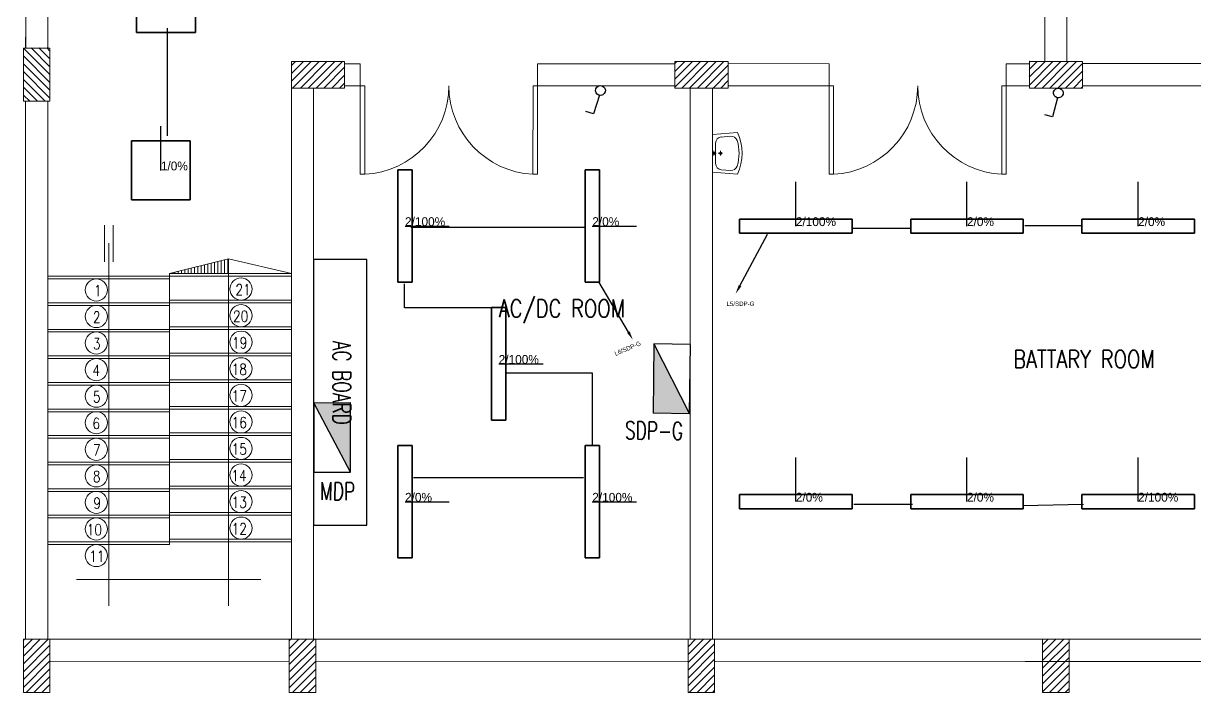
# Model space of a CAD drawing. Header units: millimetres. Extents: x 303 to 36482, y 801 to 16131.
# Drawn here: x 1127 to 14342, y 801 to 8358 of the extents above; entities that cross this region are included whole.
import ezdxf
from ezdxf import colors
from ezdxf.entities.mleader import LeaderData, LeaderLine
from ezdxf.math import Vec2, Vec3

# ---------------------------------------------------------------- set-up
doc = ezdxf.new("R2010")
doc.units = ezdxf.units.MM
doc.header["$MEASUREMENT"] = 0
for name, color, linetype, lineweight in [('COLUMNS', 5, 'Continuous', 0), ('COLUMNS1', 4, 'Continuous', 0), ('DOOR', 2, 'Continuous', 0), ('E-LT-SW', 7, 'Continuous', 25), ('FLOOR', 3, 'Continuous', 0), ('STAIR', 2, 'Continuous', 0), ('TEXT', 2, 'Continuous', 0), ('WALL', 7, 'Continuous', 0), ('WC', 2, 'Continuous', 0)]:
    doc.layers.add(name, color=color, linetype=linetype, lineweight=lineweight)
for name, color, linetype in [('DLXLUM', 2, 'Continuous'), ('DLXLUMEX', 2, 'Continuous'), ('HATCH', 1, 'Continuous'), ('Layer1', 8, 'Continuous'), ('Wiring1', 80, 'Continuous')]:
    doc.layers.add(name, color=color, linetype=linetype)
doc.styles.add('ROMANS', font='romans.shx', dxfattribs={"width": 0.7, "height": 2.5})
pattern_1 = [(225, (2011261.41, -9928946.41), (44.19417382, -44.19417382), [])]
pattern_2 = [(225, (2011761.41, -9928946.41), (44.19417382, -44.19417382), [])]
pattern_3 = [(315, (-2423377.014, -10340562.014), (44.19417382, 44.19417382), [])]

# ---------------------------------------------------------------- blocks, each defined once
blk = doc.blocks.new('*U85')
at = {"color": 1}
blk.add_line((0, 0), (0, 500), dxfattribs=at)
for p, q in [((635, 80), (-635, 80)), ((-635, 80), (-635, -80)), ((-635, 80), (-635, -80)), ((-635, -80), (-635, 80)), ((-635, 80), (-635, 80)), ((635, 80), (-635, 80)), ((-635, 80), (-635, 80)), ((-635, 80), (635, 80)), ((-635, -80), (-635, 80)), ((-635, 80), (635, 80)), ((635, -80), (635, 80)), ((635, 80), (635, 80)), ((635, -80), (635, 80)), ((635, 80), (635, 80)), ((635, 80), (635, -80)), ((635, 80), (635, -80)), ((-635, -80), (635, -80)), ((-635, -80), (635, -80)), ((635, -80), (-635, -80)), ((-635, -80), (-635, -80)), ((-635, -80), (-635, -80)), ((635, -80), (-635, -80)), ((635, -80), (635, -80)), ((635, -80), (635, -80))]:
    blk.add_line(p, q)
at = {"layer": 'DLXLUMEX', "color": 7}
blk.add_text('2/0%', height=100, dxfattribs=at).set_placement((0, 0))
blk = doc.blocks.new('*U87')
at = {"color": 1}
blk.add_line((0, 0), (0, 500), dxfattribs=at)
for p, q in [((635, 80), (-635, 80)), ((-635, 80), (-635, -80)), ((-635, 80), (-635, -80)), ((-635, -80), (-635, 80)), ((-635, 80), (-635, 80)), ((635, 80), (-635, 80)), ((-635, 80), (-635, 80)), ((-635, 80), (635, 80)), ((-635, -80), (-635, 80)), ((-635, 80), (635, 80)), ((635, -80), (635, 80)), ((635, 80), (635, 80)), ((635, -80), (635, 80)), ((635, 80), (635, 80)), ((635, 80), (635, -80)), ((635, 80), (635, -80)), ((-635, -80), (635, -80)), ((-635, -80), (635, -80)), ((635, -80), (-635, -80)), ((-635, -80), (-635, -80)), ((-635, -80), (-635, -80)), ((635, -80), (-635, -80)), ((635, -80), (635, -80)), ((635, -80), (635, -80))]:
    blk.add_line(p, q)
at = {"layer": 'DLXLUMEX', "color": 7}
blk.add_text('2/100%', height=100, dxfattribs=at).set_placement((0, 0))
blk = doc.blocks.new('*U88')
at = {"color": 1}
blk.add_line((0, 0), (0, 500), dxfattribs=at)
for p, q in [((635, 80), (-635, 80)), ((-635, 80), (-635, -80)), ((-635, 80), (-635, -80)), ((-635, -80), (-635, 80)), ((-635, 80), (-635, 80)), ((635, 80), (-635, 80)), ((-635, 80), (-635, 80)), ((-635, 80), (635, 80)), ((-635, -80), (-635, 80)), ((-635, 80), (635, 80)), ((635, -80), (635, 80)), ((635, 80), (635, 80)), ((635, -80), (635, 80)), ((635, 80), (635, 80)), ((635, 80), (635, -80)), ((635, 80), (635, -80)), ((-635, -80), (635, -80)), ((-635, -80), (635, -80)), ((635, -80), (-635, -80)), ((-635, -80), (-635, -80)), ((-635, -80), (-635, -80)), ((635, -80), (-635, -80)), ((635, -80), (635, -80)), ((635, -80), (635, -80))]:
    blk.add_line(p, q)
at = {"layer": 'DLXLUMEX', "color": 7}
blk.add_text('2/0%', height=100, dxfattribs=at).set_placement((0, 0))
blk = doc.blocks.new('*U89')
at = {"color": 1}
blk.add_line((0, 0), (0, 500), dxfattribs=at)
for p, q in [((635, 80), (-635, 80)), ((-635, 80), (-635, -80)), ((-635, 80), (-635, -80)), ((-635, -80), (-635, 80)), ((-635, 80), (-635, 80)), ((635, 80), (-635, 80)), ((-635, 80), (-635, 80)), ((-635, 80), (635, 80)), ((-635, -80), (-635, 80)), ((-635, 80), (635, 80)), ((635, -80), (635, 80)), ((635, 80), (635, 80)), ((635, -80), (635, 80)), ((635, 80), (635, 80)), ((635, 80), (635, -80)), ((635, 80), (635, -80)), ((-635, -80), (635, -80)), ((-635, -80), (635, -80)), ((635, -80), (-635, -80)), ((-635, -80), (-635, -80)), ((-635, -80), (-635, -80)), ((635, -80), (-635, -80)), ((635, -80), (635, -80)), ((635, -80), (635, -80))]:
    blk.add_line(p, q)
at = {"layer": 'DLXLUMEX', "color": 7}
blk.add_text('2/0%', height=100, dxfattribs=at).set_placement((0, 0))
blk = doc.blocks.new('*U90')
at = {"color": 1}
blk.add_line((0, 0), (0, 500), dxfattribs=at)
for p, q in [((635, 80), (-635, 80)), ((-635, 80), (-635, -80)), ((-635, 80), (-635, -80)), ((-635, -80), (-635, 80)), ((-635, 80), (-635, 80)), ((635, 80), (-635, 80)), ((-635, 80), (-635, 80)), ((-635, 80), (635, 80)), ((-635, -80), (-635, 80)), ((-635, 80), (635, 80)), ((635, -80), (635, 80)), ((635, 80), (635, 80)), ((635, -80), (635, 80)), ((635, 80), (635, 80)), ((635, 80), (635, -80)), ((635, 80), (635, -80)), ((-635, -80), (635, -80)), ((-635, -80), (635, -80)), ((635, -80), (-635, -80)), ((-635, -80), (-635, -80)), ((-635, -80), (-635, -80)), ((635, -80), (-635, -80)), ((635, -80), (635, -80)), ((635, -80), (635, -80))]:
    blk.add_line(p, q)
at = {"layer": 'DLXLUMEX', "color": 7}
blk.add_text('2/100%', height=100, dxfattribs=at).set_placement((0, 0))
blk = doc.blocks.new('*U91')
at = {"color": 1}
blk.add_line((0, 0), (0, 500), dxfattribs=at)
for p, q in [((635, 80), (-635, 80)), ((-635, 80), (-635, -80)), ((-635, 80), (-635, -80)), ((-635, -80), (-635, 80)), ((-635, 80), (-635, 80)), ((635, 80), (-635, 80)), ((-635, 80), (-635, 80)), ((-635, 80), (635, 80)), ((-635, -80), (-635, 80)), ((-635, 80), (635, 80)), ((635, -80), (635, 80)), ((635, 80), (635, 80)), ((635, -80), (635, 80)), ((635, 80), (635, 80)), ((635, 80), (635, -80)), ((635, 80), (635, -80)), ((-635, -80), (635, -80)), ((635, -80), (-635, -80)), ((-635, -80), (-635, -80)), ((-635, -80), (635, -80)), ((-635, -80), (-635, -80)), ((635, -80), (-635, -80)), ((635, -80), (635, -80)), ((635, -80), (635, -80))]:
    blk.add_line(p, q)
at = {"layer": 'DLXLUMEX', "color": 7}
blk.add_text('2/0%', height=100, dxfattribs=at).set_placement((0, 0))
blk = doc.blocks.new('*U103')
for p, q in [((80, 635), (-80, 635)), ((-80, 635), (-80, -635)), ((-80, 635), (-80, -635)), ((-80, -635), (-80, 635)), ((-80, 635), (-80, 635)), ((80, 635), (-80, 635)), ((-80, 635), (-80, 635)), ((-80, 635), (80, 635)), ((-80, -635), (-80, 635)), ((-80, 635), (80, 635)), ((80, -635), (80, 635)), ((80, 635), (80, 635)), ((80, -635), (80, 635)), ((80, 635), (80, 635)), ((80, 635), (80, -635)), ((80, 635), (80, -635)), ((-80, -635), (80, -635)), ((-80, -635), (-80, -635)), ((-80, -635), (80, -635)), ((80, -635), (-80, -635)), ((-80, -635), (-80, -635)), ((80, -635), (-80, -635)), ((80, -635), (80, -635)), ((80, -635), (80, -635))]:
    blk.add_line(p, q)
at = {"color": 1}
blk.add_line((0, 0), (500, 0), dxfattribs=at)
at = {"layer": 'DLXLUMEX', "color": 7}
blk.add_text('2/100%', height=100, dxfattribs=at).set_placement((0, 0))
blk = doc.blocks.new('*U104')
for p, q in [((80, 635), (-80, 635)), ((-80, 635), (-80, -635)), ((-80, 635), (-80, -635)), ((-80, -635), (-80, 635)), ((-80, 635), (-80, 635)), ((80, 635), (-80, 635)), ((-80, 635), (-80, 635)), ((-80, 635), (80, 635)), ((-80, 635), (80, 635)), ((-80, -635), (-80, 635)), ((80, -635), (80, 635)), ((80, 635), (80, 635)), ((80, 635), (80, 635)), ((80, 635), (80, -635)), ((80, -635), (80, 635)), ((80, 635), (80, -635)), ((-80, -635), (80, -635)), ((-80, -635), (-80, -635)), ((-80, -635), (80, -635)), ((80, -635), (-80, -635)), ((-80, -635), (-80, -635)), ((80, -635), (-80, -635)), ((80, -635), (80, -635)), ((80, -635), (80, -635))]:
    blk.add_line(p, q)
at = {"color": 1}
blk.add_line((0, 0), (500, 0), dxfattribs=at)
at = {"layer": 'DLXLUMEX', "color": 7}
blk.add_text('2/0%', height=100, dxfattribs=at).set_placement((0, 0))
blk = doc.blocks.new('*U105')
for p, q in [((80, 635), (-80, 635)), ((-80, 635), (-80, -635)), ((-80, 635), (-80, -635)), ((-80, -635), (-80, 635)), ((-80, 635), (-80, 635)), ((80, 635), (-80, 635)), ((-80, 635), (-80, 635)), ((-80, 635), (80, 635)), ((-80, -635), (-80, 635)), ((-80, 635), (80, 635)), ((80, -635), (80, 635)), ((80, 635), (80, 635)), ((80, -635), (80, 635)), ((80, 635), (80, 635)), ((80, 635), (80, -635)), ((80, 635), (80, -635)), ((-80, -635), (80, -635)), ((-80, -635), (-80, -635)), ((-80, -635), (80, -635)), ((80, -635), (-80, -635)), ((-80, -635), (-80, -635)), ((80, -635), (-80, -635)), ((80, -635), (80, -635)), ((80, -635), (80, -635))]:
    blk.add_line(p, q)
at = {"color": 1}
blk.add_line((0, 0), (500, 0), dxfattribs=at)
at = {"layer": 'DLXLUMEX', "color": 7}
blk.add_text('2/100%', height=100, dxfattribs=at).set_placement((0, 0))
blk = doc.blocks.new('*U106')
for p, q in [((80, 635), (-80, 635)), ((-80, 635), (-80, -635)), ((-80, 635), (-80, -635)), ((-80, -635), (-80, 635)), ((-80, 635), (-80, 635)), ((80, 635), (-80, 635)), ((-80, 635), (-80, 635)), ((-80, 635), (80, 635)), ((-80, 635), (80, 635)), ((-80, -635), (-80, 635)), ((80, -635), (80, 635)), ((80, 635), (80, 635)), ((80, 635), (80, 635)), ((80, 635), (80, -635)), ((80, -635), (80, 635)), ((80, 635), (80, -635)), ((-80, -635), (80, -635)), ((-80, -635), (-80, -635)), ((-80, -635), (80, -635)), ((80, -635), (-80, -635)), ((-80, -635), (-80, -635)), ((80, -635), (-80, -635)), ((80, -635), (80, -635)), ((80, -635), (80, -635))]:
    blk.add_line(p, q)
at = {"color": 1}
blk.add_line((0, 0), (500, 0), dxfattribs=at)
at = {"layer": 'DLXLUMEX', "color": 7}
blk.add_text('2/100%', height=100, dxfattribs=at).set_placement((0, 0))
blk = doc.blocks.new('*U107')
for p, q in [((80, 635), (-80, 635)), ((-80, 635), (-80, -635)), ((-80, 635), (-80, -635)), ((-80, -635), (-80, 635)), ((-80, 635), (-80, 635)), ((80, 635), (-80, 635)), ((-80, 635), (-80, 635)), ((-80, 635), (80, 635)), ((-80, -635), (-80, 635)), ((-80, 635), (80, 635)), ((80, -635), (80, 635)), ((80, 635), (80, 635)), ((80, -635), (80, 635)), ((80, 635), (80, 635)), ((80, 635), (80, -635)), ((80, 635), (80, -635)), ((-80, -635), (80, -635)), ((-80, -635), (-80, -635)), ((-80, -635), (80, -635)), ((80, -635), (-80, -635)), ((-80, -635), (-80, -635)), ((80, -635), (-80, -635)), ((80, -635), (80, -635)), ((80, -635), (80, -635))]:
    blk.add_line(p, q)
at = {"color": 1}
blk.add_line((0, 0), (500, 0), dxfattribs=at)
at = {"layer": 'DLXLUMEX', "color": 7}
blk.add_text('2/0%', height=100, dxfattribs=at).set_placement((0, 0))
blk = doc.blocks.new('*U128')
for p, q in [((332, 332), (-332, 332)), ((-332, 332), (-332, -332)), ((-332, 332), (-332, -332)), ((-332, -332), (-332, 332)), ((-332, 332), (-332, 332)), ((332, 332), (-332, 332)), ((-332, 332), (-332, 332)), ((-332, 332), (332, 332)), ((-332, -332), (-332, 332)), ((-332, 332), (332, 332)), ((332, -332), (332, 332)), ((332, -332), (332, 332)), ((332, 332), (332, 332)), ((332, 332), (332, -332)), ((332, 332), (332, 332)), ((332, 332), (332, -332)), ((-332, -332), (332, -332)), ((-332, -332), (332, -332)), ((332, -332), (-332, -332)), ((-332, -332), (-332, -332)), ((-332, -332), (-332, -332)), ((332, -332), (-332, -332)), ((332, -332), (332, -332)), ((332, -332), (332, -332))]:
    blk.add_line(p, q)
at = {"color": 1}
blk.add_line((0, 0), (-500, 0), dxfattribs=at)
at = {"layer": 'DLXLUMEX', "color": 7}
blk.add_text('1/0%', height=100, dxfattribs=at).set_placement((0, 0))
blk = doc.blocks.new('*U19')
at = {"color": 1}
blk.add_line((0, 0), (0, 500), dxfattribs=at)
for p, q in [((332, 332), (-332, 332)), ((-332, 332), (-332, -332)), ((-332, 332), (-332, -332)), ((-332, -332), (-332, 332)), ((-332, 332), (-332, 332)), ((332, 332), (-332, 332)), ((-332, 332), (-332, 332)), ((-332, 332), (332, 332)), ((-332, -332), (-332, 332)), ((-332, 332), (332, 332)), ((332, -332), (332, 332)), ((332, 332), (332, 332)), ((332, -332), (332, 332)), ((332, 332), (332, 332)), ((332, 332), (332, -332)), ((332, 332), (332, -332)), ((-332, -332), (332, -332)), ((-332, -332), (332, -332)), ((332, -332), (-332, -332)), ((-332, -332), (-332, -332)), ((-332, -332), (-332, -332)), ((332, -332), (-332, -332)), ((332, -332), (332, -332)), ((332, -332), (332, -332))]:
    blk.add_line(p, q)
at = {"layer": 'DLXLUMEX', "color": 7}
blk.add_text('1/0%', height=100, dxfattribs=at).set_placement((0, 0))
blk = doc.blocks.new('FAG')
at = {"lineweight": 0}
blk.add_hatch(color=13, dxfattribs=at).paths.add_polyline_path([(0.3, 0.041), (-0.3, 0.041), (-0.3, -0.275)])
at = {"layer": 'Layer1'}
for p, q in [((0.3, 0.041), (-0.3, 0.041)), ((-0.3, -0.275), (-0.3, 0.041)), ((0.3, 0.041), (-0.3, -0.275)), ((0.3, -0.275), (0.3, 0.041)), ((-0.3, -0.275), (0.3, -0.275))]:
    blk.add_line(p, q, dxfattribs=at)
blk = doc.blocks.new('SW01')
at = {"layer": 'E-LT-SW', "color": 7}
for p, q in [((41, 113), (222, 294)), ((222, 294), (296, 220))]:
    blk.add_line(p, q, dxfattribs=at)
blk.add_circle((0, 64), 64, dxfattribs=at)

msp = doc.modelspace()

# ---------------------------------------------------------------- hatches: boundary and pattern name
at = {"layer": 'HATCH', "linetype": 'Continuous', "extrusion": (0, 0, -1)}
h = msp.add_hatch(dxfattribs=at)
h.set_pattern_fill('ANSI31', color=9, style=0)
h.set_pattern_definition([(225, (-2737684.39, -9928946.41), (44.19417382, -44.19417382), [])])
h.paths.add_polyline_path([(-1127, 8081), (-1377, 8081), (-1377, 8081), (-1427, 8081), (-1427, 7831), (-1427, 7831), (-1427, 7479), (-1127, 7478)])
h.paths.add_polyline_path([(-1127, 8081), (-1127, 8081), (-1127, 8081), (-1127, 8081), (-1127, 8081), (-1127, 8081), (-1127, 8081), (-1127, 8081)])
h = msp.add_hatch(dxfattribs=at)
h.set_pattern_fill('ANSI31', color=9, style=0)
h.set_pattern_definition([(315, (-2423051.74, -10340562.014), (44.19417382, 44.19417382), [])])
h.paths.add_polyline_path([(-4755, 7928), (-4754, 7679), (-4754, 7679), (-4754, 7628), (-4505, 7628), (-4505, 7628), (-4152, 7628), (-4152, 7928)])
h = msp.add_hatch(dxfattribs=at)
h.set_pattern_fill('ANSI31', color=9, style=0)
h.set_pattern_definition(pattern_3)
h.paths.add_polyline_path([(-9080, 7928), (-9080, 7679), (-9080, 7679), (-9080, 7628), (-8830, 7628), (-8830, 7628), (-8478, 7628), (-8477, 7928)])
h = msp.add_hatch(dxfattribs=at)
h.set_pattern_fill('ANSI31', color=9, style=0)
h.set_pattern_definition(pattern_3)
h.paths.add_polyline_path([(-13080, 7928), (-13080, 7679), (-13080, 7679), (-13080, 7628), (-12830, 7628), (-12830, 7628), (-12478, 7628), (-12477, 7928)])
at = {"layer": 'HATCH', "linetype": 'Continuous'}
h = msp.add_hatch(dxfattribs=at)
h.set_pattern_fill('ANSI31', color=9, style=0)
h.set_pattern_definition(pattern_1)
h.paths.add_polyline_path([(1127, 801), (1377, 801), (1377, 801), (1427, 801), (1427, 1051), (1427, 1051), (1427, 1403), (1127, 1403)])
h.paths.add_polyline_path([(1127, 801), (1127, 801), (1127, 801), (1127, 801), (1127, 801), (1127, 801), (1127, 801), (1127, 801)])
h = msp.add_hatch(dxfattribs=at)
h.set_pattern_fill('ANSI31', color=9, style=0)
h.set_pattern_definition(pattern_1)
h.paths.add_polyline_path([(4127, 801), (4377, 801), (4377, 801), (4427, 801), (4427, 1051), (4427, 1051), (4427, 1403), (4127, 1403)])
h = msp.add_hatch(dxfattribs=at)
h.set_pattern_fill('ANSI31', color=9, style=0)
h.set_pattern_definition(pattern_2)
h.paths.add_polyline_path([(8627, 801), (8877, 801), (8877, 801), (8927, 801), (8927, 1051), (8927, 1051), (8927, 1403), (8627, 1403)])
h = msp.add_hatch(dxfattribs=at)
h.set_pattern_fill('ANSI31', color=9, style=0)
h.set_pattern_definition(pattern_2)
h.paths.add_polyline_path([(12627, 801), (12877, 801), (12877, 801), (12927, 801), (12927, 1051), (12927, 1051), (12927, 1403), (12627, 1403)])
at = {"layer": 'WALL'}
h = msp.add_hatch(dxfattribs=at)
h.set_pattern_fill('ANSI31', color=9, scale=300, angle=45, style=0)
h.set_pattern_definition([(270, (543771.77, 125058.66), (37.5, -7e-15), [])])
h.paths.add_polyline_path([(2777, 5533), (3443, 5533), (3443, 5700)])

# ---------------------------------------------------------------- linework, layer by layer
at = {"color": 9, "linetype": 'Continuous', "lineweight": -3}
msp.add_lwpolyline([(5002, 2692), (5002, 5692), (4402, 5692), (4402, 2692)], close=True, dxfattribs=at)
at = {"layer": 'COLUMNS', "color": 9}
for p, q in [((1177, 8079), (1127, 8079)), ((1127, 7479), (1127, 8079)), ((1427, 7903), (1427, 8079)), ((4152, 7878), (4152, 7928)), ((4152, 7928), (4752, 7928)), ((4752, 7628), (4752, 7928)), ((8478, 7878), (8478, 7928)), ((8478, 7928), (9078, 7928)), ((9078, 7628), (9078, 7928)), ((12478, 7878), (12478, 7928)), ((12478, 7928), (13078, 7928)), ((13078, 7628), (13078, 7928)), ((1427, 7479), (1427, 7653)), ((4152, 7628), (4327, 7628)), ((4577, 7628), (4752, 7628)), ((8478, 7628), (8652, 7628)), ((8902, 7628), (9078, 7628)), ((12478, 7628), (12652, 7628)), ((12902, 7628), (13078, 7628)), ((1177, 7479), (1127, 7479)), ((1177, 1403), (1127, 1403)), ((1127, 1403), (1127, 803)), ((1427, 1403), (1427, 1228)), ((4177, 1403), (4127, 1403)), ((4127, 1403), (4127, 803)), ((4427, 1403), (4427, 1228)), ((8677, 1403), (8627, 1403)), ((8627, 1403), (8627, 803)), ((8927, 1403), (8927, 1228)), ((12677, 1403), (12627, 1403)), ((12627, 1403), (12627, 803)), ((12927, 1403), (12927, 1228)), ((1427, 978), (1427, 803)), ((4427, 978), (4427, 803)), ((8927, 978), (8927, 803)), ((12927, 978), (12927, 803)), ((1427, 803), (1127, 803)), ((4427, 803), (4127, 803)), ((8927, 803), (8627, 803)), ((12927, 803), (12627, 803))]:
    msp.add_line(p, q, dxfattribs=at)
at = {"layer": 'COLUMNS1', "color": 9}
for p, q in [((1427, 8079), (1177, 8079)), ((1427, 7653), (1427, 7903)), ((4152, 7628), (4152, 7878)), ((8478, 7628), (8478, 7878)), ((12478, 7628), (12478, 7878)), ((4327, 7628), (4577, 7628)), ((8652, 7628), (8902, 7628)), ((12652, 7628), (12902, 7628)), ((1427, 7479), (1177, 7479)), ((1427, 1403), (1177, 1403)), ((4427, 1403), (4177, 1403)), ((8927, 1403), (8677, 1403)), ((12927, 1403), (12677, 1403)), ((1427, 1228), (1427, 978)), ((4427, 1228), (4427, 978)), ((8927, 1228), (8927, 978)), ((12927, 1228), (12927, 978))]:
    msp.add_line(p, q, dxfattribs=at)
at = {"layer": 'DOOR', "color": 9}
for points in [[(4928, 7653), (4978, 7653), (4978, 6654), (4928, 6654)], [(6928, 7653), (6878, 7653), (6877, 6654), (6927, 6654)], [(10218, 7653), (10268, 7653), (10268, 6654), (10218, 6654)], [(12218, 7653), (12168, 7653), (12167, 6654), (12217, 6654)]]:
    msp.add_lwpolyline(points, close=True, dxfattribs=at)
for centre in [(4928, 7653), (10218, 7653)]:
    msp.add_arc(centre, 1000, 272.9146, 0, dxfattribs=at)
at = {"layer": 'DOOR', "color": 9, "extrusion": (0, 0, -1)}
for centre in [(-6928, 7653), (-12218, 7653)]:
    msp.add_arc(centre, 1000, 272.9146, 0, dxfattribs=at)
at = {"layer": 'FLOOR', "color": 9}
msp.add_line((6928, 7653), (8245, 7653), dxfattribs=at)
at = {"layer": 'STAIR', "color": 9}
for p, q in [((2042, 6078), (2042, 5665)), ((2138, 6078), (2138, 5665)), ((2090, 1782), (2090, 5878)), ((1728, 2077), (3805, 2077))]:
    msp.add_line(p, q, dxfattribs=at)
at = {"layer": 'STAIR', "color": 9, "ltscale": 2}
for p, q in [((1402, 5473), (2777, 5473)), ((2777, 5533), (4152, 5533)), ((1402, 5173), (2777, 5173)), ((2777, 5233), (4152, 5233)), ((2777, 4933), (4152, 4933)), ((1402, 4873), (2777, 4873)), ((2777, 4633), (4152, 4633)), ((1402, 4573), (2777, 4573)), ((1402, 4273), (2777, 4273)), ((2777, 4333), (4152, 4333)), ((1402, 3973), (2777, 3973)), ((2777, 4033), (4152, 4033)), ((2777, 3733), (4152, 3733)), ((1402, 3673), (2777, 3673)), ((1402, 3373), (2777, 3373)), ((2777, 3433), (4152, 3433)), ((1402, 3073), (2777, 3073)), ((2777, 3133), (4152, 3133)), ((2777, 2833), (4152, 2833)), ((1402, 2773), (2777, 2773)), ((2777, 2533), (4152, 2533)), ((1402, 2473), (2777, 2473))]:
    msp.add_line(p, q, dxfattribs=at)
at = {"layer": 'TEXT', "color": 9}
for p, q in [((8898, 6891), (8945, 6891)), ((8919, 6917), (8919, 6866)), ((8966, 6891), (9017, 6891)), ((8994, 6917), (8994, 6866))]:
    msp.add_line(p, q, dxfattribs=at)
for centre, radius in [((8920, 6891), 14.2), ((8994, 6891), 14.2), ((1950, 5348), 125), ((3583, 5358), 125), ((1950, 5048), 125), ((3583, 5058), 125), ((1950, 4748), 125), ((3583, 4758), 125), ((1950, 4448), 125), ((3583, 4458), 125), ((1950, 4148), 125), ((3583, 4158), 125), ((1950, 3848), 125), ((3583, 3858), 125), ((1950, 3548), 125), ((3583, 3558), 125), ((1950, 3248), 125), ((3583, 3258), 125), ((1950, 2948), 125), ((3583, 2958), 125), ((3583, 2658), 125), ((1950, 2648), 125), ((1950, 2348), 125)]:
    msp.add_circle(centre, radius, dxfattribs=at)
at = {"layer": 'WALL', "color": 9}
for p, q in [((1152, 15154), (1153, 8079)), ((1402, 15154), (1403, 8079)), ((12652, 11510), (12652, 7928)), ((12902, 11510), (12902, 7926)), ((1153, 8329), (1152, 8079)), ((4928, 7903), (4752, 7903)), ((4928, 7903), (4928, 7653)), ((8478, 7903), (6928, 7903)), ((6928, 7903), (6928, 7653)), ((10218, 7903), (9078, 7904)), ((10218, 7903), (10218, 7653)), ((12218, 7903), (12218, 7653)), ((12478, 7903), (12218, 7903)), ((16627, 7903), (13078, 7904)), ((4152, 7628), (4152, 1403)), ((4402, 7628), (4402, 1403)), ((4928, 7653), (4752, 7653)), ((8478, 7653), (8228, 7653)), ((8652, 7628), (8652, 1403)), ((8902, 7628), (8902, 1403)), ((10218, 7653), (9078, 7654)), ((12478, 7653), (12218, 7653)), ((16627, 7653), (13078, 7654)), ((1152, 7479), (1152, 1403)), ((1402, 7479), (1402, 1403)), ((2777, 5533), (3443, 5700)), ((3443, 1782), (3443, 5700)), ((3443, 5700), (4152, 5533)), ((1402, 5503), (4152, 5503)), ((2777, 5503), (2777, 5533)), ((2777, 2473), (2777, 5503)), ((1402, 5203), (4152, 5203)), ((1402, 4903), (4152, 4903)), ((1402, 4603), (4152, 4603)), ((1402, 4303), (4152, 4303)), ((1402, 4003), (4152, 4003)), ((1402, 3703), (4152, 3703)), ((1402, 3403), (4152, 3403)), ((1402, 3103), (4152, 3103)), ((1402, 2803), (4152, 2803)), ((1402, 2503), (4152, 2503)), ((1427, 1403), (4127, 1403)), ((4427, 1403), (8627, 1403)), ((8927, 1403), (12627, 1403)), ((12427, 1403), (16627, 1403)), ((1432, 1153), (4127, 1154)), ((4432, 1153), (8627, 1154)), ((8932, 1153), (12627, 1154)), ((12432, 1153), (16627, 1154))]:
    msp.add_line(p, q, dxfattribs=at)
at = {"layer": 'WC', "color": 9}
for p, q in [((8902, 7102), (9183, 7126)), ((8902, 6679), (8902, 7102)), ((8938, 6776), (8938, 7005)), ((9002, 7075), (9107, 7084)), ((8902, 6679), (9183, 6655)), ((9002, 6706), (9107, 6697))]:
    msp.add_line(p, q, dxfattribs=at)
at = {"layer": 'WC', "color": 9, "extrusion": (0, 0, -1)}
for centre, radius, start, end in [((-9008, 7005), 70.4, 0, 85), ((-9113, 7014), 70.4, 85, 163.5184), ((-8696, 6891), 506, 163.5184, 196.4816), ((-8696, 6891), 541, 154.1908, 205.8092), ((-9008, 6776), 70.4, 275, 0), ((-9113, 6767), 70.4, 196.4816, 275)]:
    msp.add_arc(centre, radius, start, end, dxfattribs=at)
at = {"layer": 'Wiring1'}
for p, q in [((2748, 8305), (2748, 7087)), ((5499, 6055), (7462, 6055)), ((11145, 6043), (10484, 6043)), ((13075, 6070), (12428, 6070)), ((5428, 5146), (5428, 5415)), ((6481, 5146), (5428, 5146)), ((7547, 4407), (6580, 4407)), ((7547, 3583), (7547, 4407)), ((5528, 3228), (7448, 3228)), ((10497, 2929), (11159, 2929)), ((12401, 2915), (13089, 2929))]:
    msp.add_line(p, q, dxfattribs=at)

# ---------------------------------------------------------------- block references
at = {"layer": 'DLXLUM'}
for name, p in [('*U128', (2736, 8588)), ('*U19', (2678, 6698)), ('*U105', (5433, 6069)), ('*U107', (7546, 6069)), ('*U87', (9843, 6069)), ('*U89', (11774, 6069)), ('*U91', (13705, 6069)), ('*U103', (6490, 4513)), ('*U104', (5433, 2956)), ('*U106', (7546, 2956)), ('*U85', (9843, 2957)), ('*U88', (11774, 2957)), ('*U90', (13705, 2957))]:
    msp.add_blockref(name, p, dxfattribs=at)
at = {"layer": 'E-LT-SW', "xscale": 0.8650601911002302, "yscale": 0.8650601342922073, "zscale": 0.8650601323381149}
for p, rotation in [((7613, 7650), 207.2652517951803), ((12777, 7620), 210.4250321015192)]:
    msp.add_blockref('SW01', p, dxfattribs=dict(at, rotation=rotation))
at = {"layer": 'Layer1', "xscale": 1307.115409184586, "yscale": 1307.11540919023, "zscale": 1307.115409190167}
for p, rotation in [((8290, 4346), 89.28990470273496), ((4764, 3683), 270.0559527219029)]:
    msp.add_blockref('FAG', p, dxfattribs=dict(at, rotation=rotation))

# ---------------------------------------------------------------- texts
at = {"layer": 'TEXT', "color": 9, "style": 'ROMANS', "width": 0.8}
for s, height, p in [('1', 125, (1925, 5278)), ('21', 125, (3520, 5288)), ('AC/DC ROOM', 200, (6491, 5040)), ('2', 125, (1911, 4978)), ('20', 125, (3492, 4988)), ('3', 125, (1911, 4678)), ('19', 125, (3482, 4688)), ('BATTARY ROOM', 200, (12297, 4467)), ('4', 125, (1906, 4378)), ('18', 125, (3477, 4388)), ('5', 125, (1911, 4078)), ('17', 125, (3477, 4088)), ('6', 125, (1906, 3778)), ('16', 125, (3477, 3788)), ('7', 125, (1911, 3478)), ('15', 125, (3477, 3488)), ('14', 125, (3473, 3188)), ('8', 125, (1911, 3178)), ('9', 125, (1916, 2878)), ('13', 125, (3477, 2888)), ('10', 125, (1842, 2578)), ('12', 125, (3477, 2588)), ('11', 125, (1871, 2278))]:
    msp.add_text(s, height=height, dxfattribs=at).set_placement(p)
at = {"layer": 'TEXT', "color": 9, "style": 'ROMANS', "width": 0.7}
msp.add_text('AC BOARD', height=200, rotation=270, dxfattribs=at).set_placement((4620, 4773))
at = {"layer": 'TEXT', "color": 9, "char_height": 200, "attachment_point": 1, "rotation": 359.2142, "style": 'ROMANS'}
for s, insert in [('SDP-G', (7917, 3863)), ('MDP', (4476, 3177))]:
    msp.add_mtext_dynamic_manual_height_columns(s, width=670.88, gutter_width=1, heights=[0], dxfattribs=dict(at, insert=insert))
at = {"layer": 'Wiring1', "insert": (9061, 5217), "char_height": 50, "attachment_point": 1}
msp.add_mtext_dynamic_manual_height_columns('L5/SDP-G', width=810.37, gutter_width=1, heights=[0], dxfattribs=at)
at = {"layer": 'Wiring1', "insert": (7791, 4648), "char_height": 50, "attachment_point": 1, "rotation": 23.1287}
msp.add_mtext_dynamic_manual_height_columns('L6/SDP-G', width=810.37, gutter_width=1, heights=[0], dxfattribs=at)

# ---------------------------------------------------------------- leaders
at = {"layer": 'Wiring1'}
ml = msp.add_multileader_mtext('Standard', dxfattribs=at)
ml.set_content('', color=256)
ml.set_leader_properties()
ml.build(insert=Vec2(0, 0))
ml.multileader.update_dxf_attribs({"text_right_attachment_type": 6, "dogleg_length": 0.36, "arrow_head_size": 100})
ctx = ml.context
ctx.base_point, ctx.char_height, ctx.arrow_head_size, ctx.landing_gap_size, ctx.plane_origin = Vec3(9523, 5977), 0.18, 100, 0.09, Vec3(9165, 5306)
ctx.right_attachment = 6
notes = []
notes.append((ctx, [(0, (1, 1, 0), (9522, 5977), (1, 0), 0.36, [(0, [(9165, 5306)], 0, [])])]))
ctx.mtext.insert, ctx.mtext.flow_direction = Vec3(9523, 5977), 5
ml = msp.add_multileader_mtext('Standard', dxfattribs=at)
ml.set_content('', color=256)
ml.set_leader_properties()
ml.build(insert=Vec2(0, 0))
ml.multileader.update_dxf_attribs({"text_right_attachment_type": 6, "dogleg_length": 0.36, "arrow_head_size": 100})
ctx = ml.context
ctx.base_point, ctx.char_height, ctx.arrow_head_size, ctx.landing_gap_size, ctx.plane_origin, ctx.plane_x_axis, ctx.plane_y_axis = Vec3(7619, 5441), 0.18, 100, 0.09, Vec3(8004, 4785), Vec3(0.523222, 0.852196), Vec3(-0.852196, 0.523222)
ctx.right_attachment = 6
notes.append((ctx, [(0, (1, 1, 0), (7619, 5440), (0.523222, 0.852196), 0.36, [(0, [(8004, 4785)], 0, [])])]))
ctx.mtext.insert, ctx.mtext.text_direction, ctx.mtext.rotation, ctx.mtext.flow_direction = Vec3(7619, 5441), Vec3(0.523222, 0.852196), 1.020168, 5
for ctx, leaders in notes:
    for number, flags, end, landing, length, lines in leaders:
        leader = LeaderData()
        leader.index, (leader.has_last_leader_line, leader.has_dogleg_vector, leader.attachment_direction) = number, flags
        leader.last_leader_point, leader.dogleg_vector, leader.dogleg_length = Vec3(end), Vec3(landing), length
        for number, points, colour, breaks in lines:
            line = LeaderLine()
            line.index, line.vertices, line.color, line.breaks = number, Vec3.list(points), colors.encode_raw_color(colour), breaks
            leader.lines.append(line)
        ctx.leaders.append(leader)

doc.saveas('drawing.dxf')
